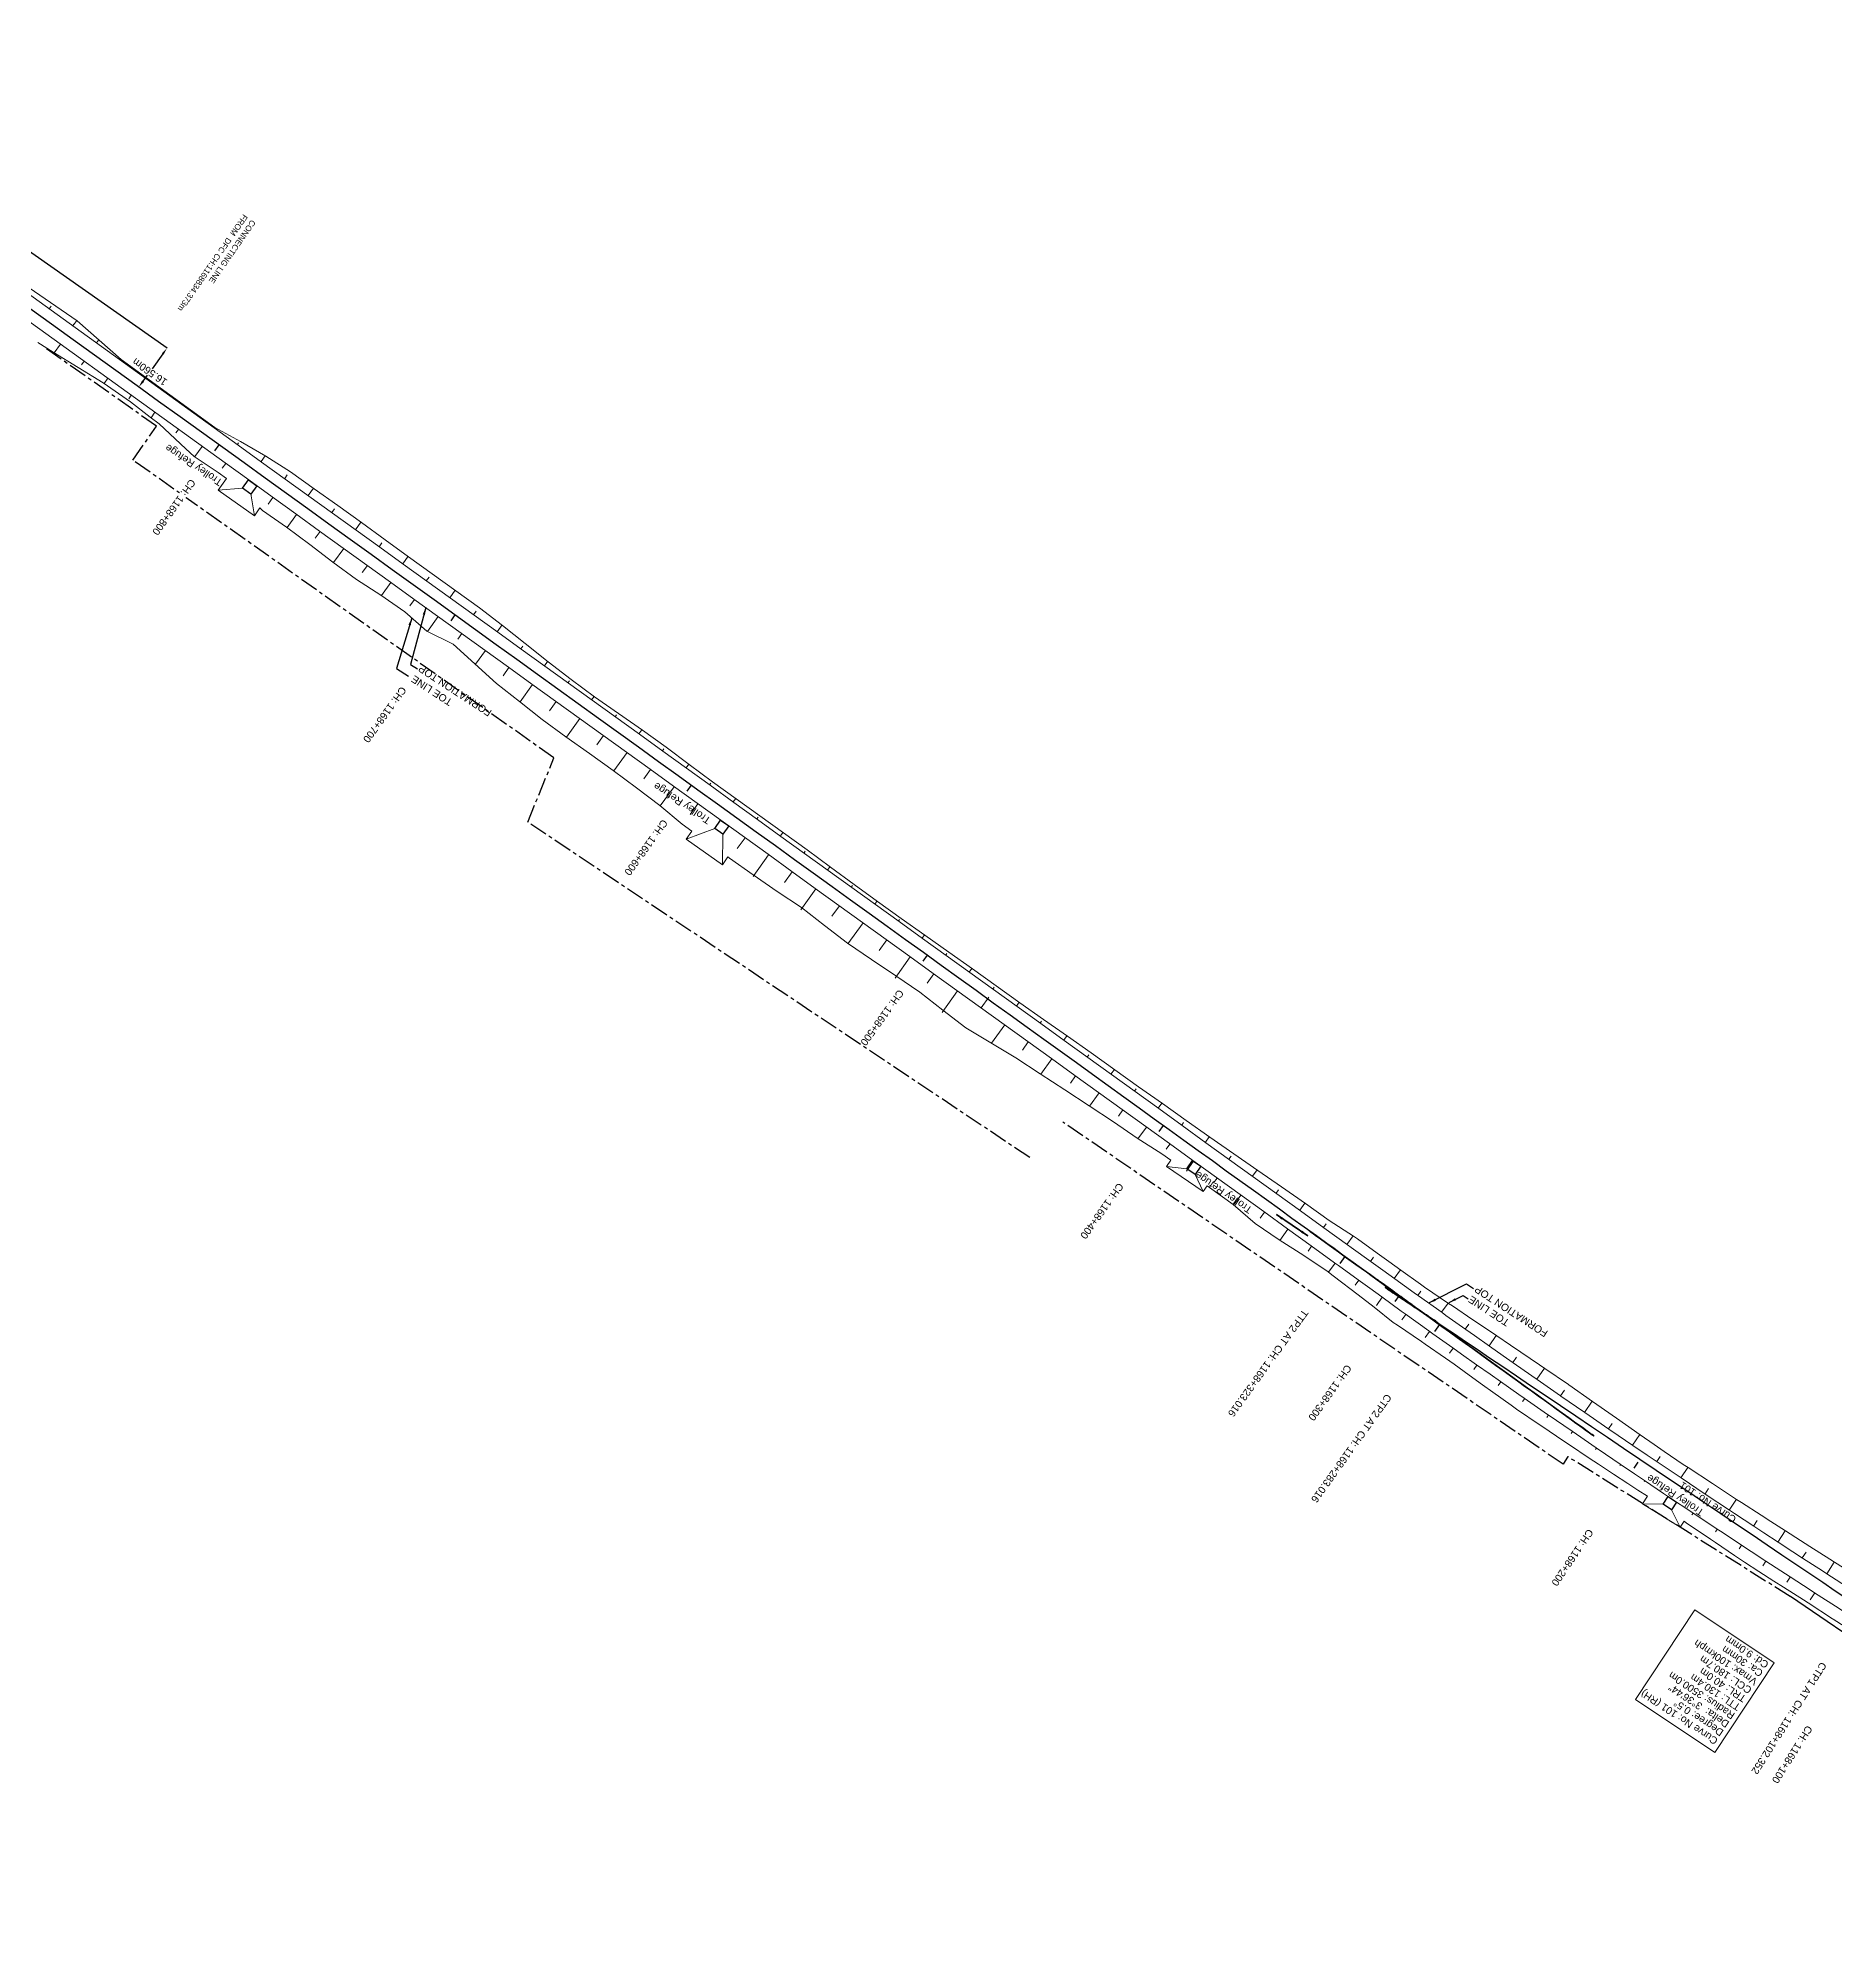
# Model space of a CAD drawing. Header units: metres. Extents: x 658374 to 662614, y 3366768 to 3369818.
# Drawn here: x 661391 to 662008, y 3367127 to 3367779 of the extents above; entities that cross this region are included whole.
import ezdxf
from ezdxf.enums import TextEntityAlignment as Align

# ---------------------------------------------------------------- set-up
doc = ezdxf.new("R2010")
doc.units = ezdxf.units.M
doc.header["$MEASUREMENT"] = 0
doc.linetypes.add('CENTER', pattern=[2, 1.25, -0.25, 0.25, -0.25])
doc.layers.get('Defpoints').update_dxf_attribs({"lineweight": 0})
for name, color, linetype, lineweight in [('C-ALIG-LABL-DG', 1, 'Continuous', 25), ('C-ALIG-LABL-DG-MARK', 1, 'Continuous', 25), ('Proposed Curve_Details', 10, 'Continuous', 0), ('PROPOSED DFC TRACK', 1, 'Continuous', 0), ('PROPOSED DFCC TOE LINE', 239, 'Continuous', 0), ('PROPOSED DFCC TOE SLOPES', 239, 'Continuous', 0), ('PROPOSED DFCC TRACK', 1, 'Continuous', 0)]:
    doc.layers.add(name, color=color, linetype=linetype, lineweight=lineweight)
for name, color, linetype in [('IR- Connecting Line', 190, 'Continuous'), ('PROPOSED FORMATION LINE - PLAN', 187, 'Continuous'), ('Trolley Refuse', 10, 'Continuous')]:
    doc.layers.add(name, color=color, linetype=linetype)
doc.styles.add('ARIAL', font='arial.ttf')
doc.styles.add('Connectivity IR to DFCC$0$Style-Arial', font='arial.ttf')
doc.styles.get("Standard").update_dxf_attribs({"font": 'arial.ttf'})
doc.styles.add('Style-Arial', font='arial.ttf')
doc.dimstyles.new('ISO-25', dxfattribs={"dimtxt": 2.5, "dimasz": 2.5, "dimexe": 1.25, "dimexo": 0.625, "dimtad": 1, "dimtxsty": 'Standard', "dimcen": 2.5, "dimadec": 0, "dimazin": 0, "dimtfac": 1, "dimtmove": 0, "dimatfit": 3, "dimfxl": 1, "dimarcsym": 0})
doc.dimstyles.get("Standard").update_dxf_attribs({"dimtxt": 2.5, "dimasz": 2.5, "dimexe": 0.18, "dimexo": 0.0625, "dimgap": 0.09, "dimtad": 0, "dimtih": 1, "dimtoh": 1, "dimdec": 3, "dimzin": 0, "dimdsep": 46, "dimtxsty": 'Standard', "dimcen": 0.09, "dimclrd": 1, "dimclre": 1, "dimclrt": 1, "dimadec": 0, "dimazin": 0, "dimtfac": 1, "dimtdec": 3, "dimtofl": 0, "dimtmove": 0, "dimatfit": 3, "dimfxl": 1, "dimtolj": 1, "dimtzin": 0, "dimarcsym": 0})

# ---------------------------------------------------------------- blocks, each defined once
blk = doc.blocks.new('*D35')
at = {"layer": 'Defpoints', "color": 0, "transparency": 16777216}
for p in [(661434.92, 3367672.02), (661425.23, 3367658.58), (661425.23, 3367658.58)]:
    blk.add_point(p, dxfattribs=at)
at = {"layer": 'Proposed Curve_Details', "color": 1, "lineweight": -2, "transparency": 16777216}
for p, q in [((661433.45, 3367669.99), (661429.79, 3367664.91)), ((661434.86, 3367672.05), (661434.77, 3367672.12)), ((661426.7, 3367660.61), (661428.19, 3367662.69)), ((661425.18, 3367658.62), (661425.09, 3367658.69))]:
    blk.add_line(p, q, dxfattribs=at)
at = {"layer": 'Proposed Curve_Details', "color": 1, "transparency": 16777216}
for points in [[(661433.12, 3367670.23), (661433.79, 3367669.75), (661434.92, 3367672.02)], [(661426.36, 3367660.85), (661427.03, 3367660.37), (661425.23, 3367658.58)]]:
    blk.add_solid(points, dxfattribs=at)
at = {"layer": 'Proposed Curve_Details', "color": 1, "transparency": 16777216, "insert": (661428.99, 3367663.8), "char_height": 2.5, "attachment_point": 5, "rotation": 145}
blk.add_mtext('\\A1;16.560m', dxfattribs=at)

msp = doc.modelspace()

# ---------------------------------------------------------------- linework, layer by layer
at = {"linetype": 'CENTER', "ltscale": 5}
for points in [[(661731.409, 3367393.91), (661558.8763, 3367509.1512), (661567.8952, 3367531.1743), (661423.2029, 3367633.5062), (661431.3001, 3367645.1669), (661392.8969, 3367672.2031)], [(661916.3299, 3367291.1471), (661914.733, 3367288.5149), (661742.7939, 3367406.0502)]]:
    msp.add_lwpolyline(points, dxfattribs=at)
at = {"linetype": 'CENTER', "ltscale": 5, "elevation": 267.7867}
msp.add_lwpolyline([(661992.7971, 3367243.0676), (661916.3299, 3367291.1471)], dxfattribs=at)
msp.add_lwpolyline([(662023.4701, 3367222.2834), (661992.8327, 3367243.0475)])
at = {"layer": 'C-ALIG-LABL-DG', "color": 1, "linetype": 'Continuous', "lineweight": 25}
for p, q in [((661452.7377, 3367638.7638), (661451.2761, 3367636.7355)), ((661533.8684, 3367580.3017), (661532.4068, 3367578.2734)), ((661614.999, 3367521.8397), (661613.5375, 3367519.8114)), ((661696.1297, 3367463.3776), (661694.6682, 3367461.3494)), ((661777.2604, 3367404.9156), (661775.7989, 3367402.8873)), ((661858.3996, 3367346.4653), (661856.9419, 3367344.4343)), ((661940.4071, 3367289.2456), (661939.0059, 3367287.1752))]:
    msp.add_line(p, q, dxfattribs=at)
at = {"layer": 'C-ALIG-LABL-DG-MARK', "color": 1, "linetype": 'Continuous', "lineweight": 25}
for p, q in [((661839.7178, 3367359.9094), (661837.9639, 3367357.4755)), ((661872.2145, 3367336.5865), (661870.4746, 3367334.1426))]:
    msp.add_line(p, q, dxfattribs=at)
at = {"layer": 'IR- Connecting Line', "lineweight": 30}
msp.add_lwpolyline([(661434.9151, 3367672.0176), (661354.839, 3367728.0756)], dxfattribs=at)
at = {"layer": 'Proposed Curve_Details', "elevation": 268.0191}
msp.add_lwpolyline([(661987.2719, 3367220.2587), (661966.8241, 3367189.5057), (661939.5751, 3367207.7421), (661960.0229, 3367238.4951)], close=True, dxfattribs=at)
at = {"layer": 'PROPOSED DFCC TOE LINE', "lineweight": 0, "flags": 128}
for points, elevation in [([(661291.966, 3367759.2982), (661304.3726, 3367755.1053), (661307.5947, 3367752.8393), (661311.4498, 3367750.0126), (661321.8462, 3367742.7863), (661324.0778, 3367741.4321), (661332.5823, 3367734.8413), (661340.736, 3367730.2771), (661343.8549, 3367727.6409), (661354.0626, 3367719.0089), (661355.1132, 3367716.0592), (661371.8402, 3367705.0444), (661387.5493, 3367692.6486), (661404.0614, 3367681.3422), (661419.1643, 3367668.1239), (661451.36, 3367644.7329)], 269.2562), ([(661466.8539, 3367617.0661), (661464.9508, 3367614.3662), (661452.5213, 3367623.1277), (661455.3941, 3367627.2033)], 266.6065), ([(661460.8584, 3367623.8768), (661452.5213, 3367623.1277)], -0.0409), ([(661463.698, 3367621.8751), (661464.9508, 3367614.3662)], -0.0409), ([(661956.3235, 3367268.9428), (661954.9177, 3367266.8846), (661942.0496, 3367274.9755), (661943.7264, 3367277.5163)], 267.4891)]:
    msp.add_lwpolyline(points, dxfattribs=dict(at, elevation=elevation))
for points in [[(661444.2986, 3367634.7817), (661441.4214, 3367637.3858), (661432.2193, 3367645.9315), (661429.1339, 3367648.3081), (661422.3161, 3367653.5634), (661412.9594, 3367660.0914), (661395.7602, 3367670.5565), (661390.5432, 3367673.8668)], [(661623.1533, 3367506.9441), (661613.3678, 3367503.2218)], [(661627.7004, 3367497.1602), (661625.7973, 3367494.4603), (661613.3678, 3367503.2218), (661615.3397, 3367506.0192)], [(661625.993, 3367504.9424), (661625.7973, 3367494.4603)], [(661792.3992, 3367384.2176), (661790.9617, 3367382.2645), (661778.396, 3367390.8188), (661779.957, 3367392.9611)], [(661785.3846, 3367390.0414), (661778.43, 3367390.7948)], [(661788.2453, 3367388.0249), (661790.9617, 3367382.2645)], [(661949.1005, 3367274.8034), (661942.0496, 3367274.9755)], [(661952.0069, 3367272.8534), (661954.9177, 3367266.8846)]]:
    msp.add_lwpolyline(points, dxfattribs=at)
at = {"layer": 'PROPOSED DFCC TOE LINE', "lineweight": 0}
for points in [[(661451.3469, 3367644.7402, 269.258), (661460.1532, 3367639.8483, 268.6704), (661468.8746, 3367634.8463, 268.1522), (661477.3624, 3367629.5201, 267.8339), (661485.4871, 3367623.6901, 267.826), (661493.6195, 3367617.8706, 267.8116), (661501.732, 3367612.0236, 267.8142), (661509.8402, 3367606.1707, 267.8205), (661517.9581, 3367600.3313, 267.8184), (661526.071, 3367594.4848, 267.8207), (661534.182, 3367588.6356, 267.8247), (661542.31, 3367582.8103, 267.8139), (661550.2505, 3367576.7246, 267.9636), (661558.0544, 3367570.4493, 268.2302), (661565.8842, 3367564.2099, 268.4746), (661573.8637, 3367558.1784, 268.5909), (661581.8761, 3367552.1925, 268.6792), (661590.0638, 3367546.4498, 268.6175), (661598.2828, 3367540.7507, 268.529), (661606.4133, 3367534.9286, 268.5162), (661614.4089, 3367528.9194, 268.6188), (661622.4317, 3367522.9479, 268.6981), (661630.5649, 3367517.1297, 268.683), (661638.6981, 3367511.3114, 268.6679), (661646.8313, 3367505.4932, 268.6528), (661654.8949, 3367499.5783, 268.6972), (661662.9296, 3367493.6234, 268.7664), (661671.022, 3367487.7485, 268.7862), (661679.1412, 3367481.9108, 268.783), (661687.2605, 3367476.0732, 268.7799), (661695.4094, 3367470.2767, 268.7513), (661703.5571, 3367464.4786, 268.7238), (661711.7052, 3367458.6809, 268.696), (661719.8538, 3367452.8841, 268.6677), (661728.014, 3367447.1032, 268.6296), (661736.179, 3367441.3291, 268.5872), (661744.3624, 3367435.5806, 268.5292), (661752.5333, 3367429.8146, 268.4819), (661760.6873, 3367424.0252, 268.449), (661768.8402, 3367418.2342, 268.4171), (661777.0075, 3367412.4633, 268.3728), (661785.1369, 3367406.6398, 268.3609), (661793.3237, 3367400.8958, 268.3), (661801.5527, 3367395.2106, 268.2029), (661809.7582, 3367389.4926, 268.126), (661817.995, 3367383.8181, 268.0224), (661826.1726, 3367378.0614, 267.9693), (661834.3447, 3367372.2972, 267.9209), (661842.7415, 3367366.8448, 267.6803), (661844.0426, 3367365.9112, 267.6791), (661850.8649, 3367361.0161, 267.6726), (661854.8729, 3367358.1422, 267.669), (661858.987, 3367355.1946, 267.6655), (661865.7034, 3367350.3897, 267.6606), (661867.1086, 3367349.3815, 267.6616), (661875.3758, 3367343.782, 267.5386), (661876.7086, 3367342.8989, 267.512), (661883.6465, 3367338.1957, 267.4226), (661886.6576, 3367336.1539, 267.3871), (661891.9101, 3367332.6016, 267.326), (661896.6179, 3367329.4278, 267.272), (661900.1867, 3367327.028, 267.2316), (661906.597, 3367322.7313, 267.16), (661908.4764, 3367321.4749, 267.1393), (661916.5202, 3367315.9564, 267.1169), (661916.7007, 3367315.8291, 267.118), (661924.858, 3367310.086, 267.1699), (661926.3458, 3367309.0403, 267.1802), (661933.0259, 3367304.3574, 267.2271), (661936.1885, 3367302.1473, 267.2498), (661941.2081, 3367298.6485, 267.2865), (661946.0517, 3367295.2829, 267.3226), (661949.4027, 3367292.9566, 267.3496), (661955.961, 3367288.4852, 267.3755), (661957.6655, 3367287.3652, 267.3661), (661966.0121, 3367281.899, 267.3216), (661966.0122, 3367281.899, 267.3216), (661974.372, 3367276.4538, 267.279), (661976.0828, 3367275.3431, 267.2705), (661982.744, 3367271.0276, 267.2393), (661986.168, 3367268.8108, 267.2262), (661991.1226, 3367265.6123, 267.2076), (661996.2768, 3367262.3155, 267.1806), (661999.5327, 3367260.2461, 267.1609), (662006.4225, 3367255.8782, 267.1213), (662007.9592, 3367254.9061, 267.113), (662016.3956, 3367249.5825, 267.0697)], [(661455.3941, 3367627.2033, 267.823), (661452.5376, 3367629.2797, 268.0792), (661444.2736, 3367634.7984, 268.7199)], [(661615.3397, 3367506.0192, 265.0032), (661612.0111, 3367508.4867, 265.0302), (661604.2575, 3367514.8318, 265.3356), (661596.3101, 3367520.908, 265.4752), (661588.303, 3367526.9012, 265.5637), (661580.1394, 3367532.6773, 265.5184), (661571.9914, 3367538.475, 265.4863), (661563.8894, 3367544.3365, 265.4937), (661556.0829, 3367550.6083, 265.7538), (661548.1912, 3367556.7617, 265.941), (661540.7594, 3367563.5533, 266.5215), (661533.2832, 3367570.2834, 267.0641), (661524.1587, 3367574.7259, 266.1969), (661516.5965, 3367581.3366, 266.666), (661508.4126, 3367587.0845, 266.6033), (661500.0126, 3367592.5325, 266.3557), (661491.9498, 3367598.4484, 266.3966), (661483.9806, 3367604.4942, 266.5175), (661475.9578, 3367610.4658, 266.5926), (661467.7393, 3367616.1656, 266.5003), (661466.8539, 3367617.0661, 266.6065)], [(661779.957, 3367392.9611, 267.3024), (661776.8522, 3367395.1427, 267.279), (661768.3839, 3367400.496, 266.9731), (661760.1711, 3367406.2037, 266.8856), (661751.7931, 3367411.6822, 266.6569), (661743.4303, 3367417.1819, 266.4412), (661735.0535, 3367422.6621, 266.2135), (661726.6531, 3367428.1096, 265.9657), (661718.0661, 3367433.298, 265.5582), (661709.4854, 3367438.4954, 265.1562), (661701.5257, 3367444.5543, 265.2852), (661693.6396, 3367450.7156, 265.4772), (661685.3614, 3367456.3325, 265.3338), (661677.0774, 3367461.9416, 265.1856), (661668.8081, 3367467.5711, 265.0499), (661660.8729, 3367473.6641, 265.1999), (661652.9591, 3367479.7868, 265.3682), (661644.6127, 3367485.3091, 265.1664), (661636.3836, 3367490.9944, 265.0651), (661628.2321, 3367496.7872, 265.0301), (661627.7004, 3367497.1602, 265.0258)], [(661839.4652, 3367350.3902, 267.4529), (661835.2111, 3367353.6553, 267.5236), (661833.9373, 3367354.6268, 267.545), (661825.6575, 3367360.2415, 267.4002), (661817.1762, 3367365.5767, 267.0831), (661808.898, 3367371.1938, 266.9398), (661801.2946, 3367377.7473, 267.3736), (661793.2171, 3367383.6428, 267.4019), (661792.3992, 3367384.2176, 267.3957)], [(661943.7519, 3367277.4997, 267.5422), (661940.4382, 3367279.667, 267.5154), (661937.0005, 3367281.8986, 267.4772), (661932.0343, 3367285.1321, 267.4217), (661926.8875, 3367288.4951, 267.3638), (661923.6711, 3367290.6587, 267.3505), (661916.8708, 3367295.2349, 267.3161), (661915.3559, 3367296.2567, 267.308), (661907.0452, 3367301.8622, 267.2556), (661906.8612, 3367301.9863, 267.2542), (661898.7566, 3367307.5004, 267.2086), (661896.8822, 3367308.7832, 267.1991), (661890.5728, 3367313.2897, 267.2392), (661887.0632, 3367315.8098, 267.2632), (661882.4339, 3367319.1422, 267.2942), (661877.2696, 3367322.871, 267.3279), (661874.3093, 3367325.0138, 267.3468), (661867.3612, 3367329.7695, 267.2723), (661866.0368, 3367330.6769, 267.2545), (661857.7769, 3367336.3525, 267.1429), (661856.2747, 3367337.2347, 267.0606), (661849.8241, 3367342.4462, 267.2805), (661845.798, 3367345.5316, 267.3475), (661841.8782, 3367348.5382, 267.4128), (661835.2111, 3367353.6553, 267.5236), (661833.9373, 3367354.6268, 267.545), (661825.6575, 3367360.2415, 267.4002), (661817.1762, 3367365.5767, 267.0831), (661808.898, 3367371.1938, 266.9398), (661801.2946, 3367377.7473, 267.3736), (661793.2171, 3367383.6428, 267.4019), (661792.3992, 3367384.2176, 267.3957)], [(662015.7479, 3367230.016, 267.431), (662007.5162, 3367235.336, 267.4516), (662007.3298, 3367235.4568, 267.4521), (661998.9264, 3367240.9199, 267.4722), (661997.3946, 3367241.9154, 267.4742), (661990.4283, 3367246.237, 267.391), (661987.1523, 3367248.3092, 267.3653), (661982.0101, 3367251.6781, 267.3692), (661977.0356, 3367254.8974, 267.3513), (661973.5944, 3367257.1235, 267.3356), (661967.0525, 3367261.688, 267.4378), (661965.3528, 3367262.8327, 267.4457), (661957.048, 3367268.4447, 267.4835), (661957.048, 3367268.4447, 267.4835), (661956.3235, 3367268.9428, 267.4891)]]:
    msp.add_polyline3d(points, dxfattribs=at)
at = {"layer": 'PROPOSED DFCC TOE SLOPES', "linetype": 'Continuous', "lineweight": 0}
for p, q in [((661394.4169, 3367685.4636, 269.3648), (661395.1274, 3367686.4497, 268.7571)), ((661403.8681, 3367681.4745, 268.2224), (661402.5299, 3367679.6174, 269.3669)), ((661402.9363, 3367680.1814, 269.0193), (661402.5309, 3367679.6188, 269.3661)), ((661398.2992, 3367673.3203, 269.3682), (661396.1408, 3367670.325, 267.5222)), ((661410.644, 3367673.7726, 269.3682), (661411.3545, 3367674.7586, 268.7605)), ((661405.5269, 3367666.2455, 268.6131), (661406.4123, 3367667.4741, 269.3704)), ((661419.0018, 3367668.2661, 269.161), (661418.7571, 3367667.9264, 269.3703)), ((661414.5194, 3367661.6197, 269.3674), (661413.2647, 3367659.8785, 268.2943)), ((661427.0807, 3367662.3724, 269.1923), (661426.8716, 3367662.0822, 269.3711)), ((661434.9847, 3367656.236, 269.3733), (661435.171, 3367656.4946, 269.2139)), ((661421.793, 3367654.6084, 268.6515), (661422.6325, 3367655.7735, 269.3695)), ((661430.7455, 3367649.9273, 269.3716), (661429.42, 3367648.0877, 268.2379)), ((661443.2613, 3367650.6168, 269.2355), (661443.0978, 3367650.3898, 269.3754)), ((661437.9732, 3367642.8524, 268.6165), (661438.8586, 3367644.0811, 269.3737)), ((661451.2128, 3367644.5464, 269.3758), (661451.3509, 3367644.738, 269.2577)), ((661446.9717, 3367638.2349, 269.3759), (661444.442, 3367634.7243, 268.7084)), ((661459.5369, 3367639.4028, 269.0312), (661459.1315, 3367638.8402, 269.3779)), ((661453.9119, 3367630.761, 268.7196), (661455.0847, 3367632.3887, 269.378)), ((661467.2445, 3367632.994, 269.38), (661468.6656, 3367634.9661, 268.1646)), ((661476.2583, 3367628.3978, 268.6118), (661475.3576, 3367627.1478, 269.3821)), ((661483.4707, 3367621.3016, 269.3842), (661485.2924, 3367623.8298, 267.8262)), ((661469.6274, 3367618.36, 267.9424), (661471.3109, 3367620.6963, 269.3822)), ((661479.424, 3367614.85, 269.3843), (661476.1576, 3367610.3171, 266.5908)), ((661492.5042, 3367616.7328, 268.5992), (661491.5837, 3367615.4554, 269.3864)), ((661499.6968, 3367609.6092, 269.3885), (661501.5376, 3367612.1637, 267.8142)), ((661485.858, 3367606.6738, 267.9505), (661487.537, 3367609.0038, 269.3865)), ((661508.7279, 3367605.037, 268.6055), (661507.8099, 3367603.763, 269.3906)), ((661495.6501, 3367603.1576, 269.3886), (661492.1505, 3367598.3011, 266.3956)), ((661515.9229, 3367597.9168, 269.3927), (661517.7636, 3367600.4712, 267.8185)), ((661501.9925, 3367594.8541, 267.8763), (661503.7632, 3367597.3114, 269.3907)), ((661511.8762, 3367591.4652, 269.3928), (661508.6164, 3367586.9414, 266.6048)), ((661524.9563, 3367593.3478, 268.6077), (661524.036, 3367592.0706, 269.3948)), ((661518.3871, 3367583.3955, 268.0246), (661519.9893, 3367585.619, 269.3949)), ((661532.1491, 3367586.2244, 269.397), (661533.9876, 3367588.7758, 267.8246)), ((661528.1024, 3367579.7728, 269.3971), (661524.3859, 3367574.6153, 266.2185)), ((661541.1887, 3367581.664, 268.6066), (661540.2621, 3367580.3782, 269.3991)), ((661534.8424, 3367572.0212, 268.2249), (661536.2154, 3367573.9266, 269.3992)), ((661548.3752, 3367574.532, 269.4012), (661550.0603, 3367576.8704, 267.96)), ((661544.3285, 3367568.0804, 269.4013), (661540.9444, 3367563.3841, 266.507)), ((661557.1778, 3367569.6427, 268.8136), (661556.4883, 3367568.6858, 269.4033)), ((661550.4146, 3367559.4213, 267.6699), (661552.4416, 3367562.2342, 269.4034)), ((661564.6014, 3367562.8396, 269.4054), (661565.6965, 3367564.3594, 268.4688)), ((661560.5547, 3367556.388, 269.4055), (661556.2773, 3367550.4521, 265.7473)), ((661573.1935, 3367557.6582, 268.9979), (661572.7144, 3367556.9934, 269.4076)), ((661580.8275, 3367551.1472, 269.4097), (661581.6841, 3367552.336, 268.677)), ((661566.3794, 3367547.3662, 267.4506), (661568.6677, 3367550.5418, 269.4077)), ((661589.4041, 3367545.9442, 269.0154), (661588.9406, 3367545.301, 269.4118)), ((661576.7808, 3367544.6956, 269.4098), (661572.1943, 3367538.3307, 265.4871)), ((661597.0536, 3367539.4548, 269.4139), (661598.0859, 3367540.8872, 268.5311)), ((661582.6183, 3367535.6915, 267.4657), (661584.8939, 3367538.8494, 269.4119)), ((661593.0069, 3367533.0032, 269.414), (661588.5024, 3367526.752, 265.5614)), ((661605.6926, 3367534.3383, 268.9663), (661605.1667, 3367533.6086, 269.416)), ((661598.814, 3367523.9568, 267.4439), (661601.12, 3367527.157, 269.4161)), ((661613.2798, 3367527.7624, 269.4182), (661614.2173, 3367529.0634, 268.6164)), ((661609.2331, 3367521.3108, 269.4183), (661604.4505, 3367514.6738, 265.328)), ((661621.8161, 3367522.5036, 269.0582), (661621.3928, 3367521.9162, 269.4203)), ((661614.7021, 3367511.7953, 269.0591), (661617.3461, 3367515.4646, 269.4204)), ((661629.5059, 3367516.07, 269.4224), (661630.37, 3367517.2691, 268.6834)), ((661638.0611, 3367510.8373, 269.0464), (661637.619, 3367510.2238, 269.4245)), ((661630.9081, 3367500.075, 269.0461), (661633.5723, 3367503.7722, 269.4246)), ((661645.7321, 3367504.3775, 269.4266), (661646.6364, 3367505.6326, 268.6532)), ((661641.6853, 3367497.926, 269.4267), (661636.3386, 3367490.506, 268.6539)), ((661654.2734, 3367499.1257, 269.0625), (661653.8451, 3367498.5313, 269.4288)), ((661661.9582, 3367492.6851, 269.4309), (661662.7371, 3367493.7661, 268.7647)), ((661647.1501, 3367488.4046, 269.0639), (661649.7984, 3367492.0798, 269.4289)), ((661670.4497, 3367487.3641, 269.1093), (661670.0713, 3367486.8389, 269.433)), ((661657.9115, 3367486.2336, 269.431), (661652.6919, 3367478.99, 268.7669)), ((661663.4248, 3367476.7795, 269.1096), (661666.0246, 3367480.3874, 269.4331)), ((661678.1843, 3367480.9927, 269.4351), (661678.9467, 3367482.0507, 268.7831)), ((661674.1376, 3367474.5411, 269.4352), (661668.9318, 3367467.3168, 268.7829)), ((661686.6817, 3367475.6798, 269.1086), (661686.2974, 3367475.1465, 269.4372)), ((661679.6444, 3367465.078, 269.1082), (661682.2507, 3367468.6949, 269.4373)), ((661694.4105, 3367469.3003, 269.4394), (661695.2141, 3367470.4156, 268.752)), ((661690.3638, 3367462.8487, 269.4395), (661685.1153, 3367455.5651, 268.7506)), ((661702.9427, 3367464.0358, 269.083), (661702.5235, 3367463.4541, 269.4415)), ((661696.1564, 3367453.7823, 267.457), (661698.4768, 3367457.0025, 269.4416)), ((661710.6366, 3367457.6079, 269.4436), (661711.5099, 3367458.8198, 268.6967)), ((661706.5899, 3367451.1563, 269.4437), (661701.2718, 3367443.7761, 268.6953)), ((661717.38, 3367449.0251, 269.0563), (661714.703, 3367445.3101, 269.4458)), ((661719.2041, 3367452.3924, 269.057), (661718.7497, 3367451.7617, 269.4457)), ((661726.8627, 3367445.9155, 269.4478), (661727.8184, 3367447.2418, 268.6305)), ((661722.816, 3367439.4639, 269.4479), (661718.2799, 3367433.1688, 265.5683)), ((661735.4796, 3367440.7684, 269.0191), (661734.9758, 3367440.0693, 269.4499)), ((661743.0889, 3367434.2231, 269.4521), (661744.1664, 3367435.7184, 268.5306)), ((661728.8957, 3367430.7958, 267.711), (661730.9291, 3367433.6177, 269.4501)), ((661751.7697, 3367429.1648, 268.9686), (661751.202, 3367428.3769, 269.4542)), ((661739.0422, 3367427.7715, 269.4522), (661735.262, 3367422.5256, 266.2192)), ((661745.3969, 3367419.4852, 267.9505), (661747.1553, 3367421.9253, 269.4543)), ((661759.315, 3367422.5307, 269.4563), (661760.4919, 3367424.1639, 268.4498)), ((661755.2683, 3367416.0791, 269.4564), (661752.0017, 3367411.5458, 266.6626)), ((661768.0365, 3367417.5287, 268.9381), (661767.4281, 3367416.6845, 269.4584)), ((661761.8785, 3367408.1472, 268.1732), (661763.3814, 3367410.2329, 269.4585)), ((661775.5412, 3367410.8383, 269.4605), (661776.8118, 3367412.6016, 268.3738)), ((661771.4945, 3367404.3867, 269.4606), (661768.5948, 3367400.3627, 266.9807)), ((661784.2982, 3367405.8857, 268.9119), (661783.6542, 3367404.9921, 269.4627)), ((661778.3318, 3367396.77, 268.3717), (661779.6075, 3367398.5405, 269.4628)), ((661791.7673, 3367399.1459, 269.4648), (661793.1275, 3367401.0335, 268.3015)), ((661787.7206, 3367392.6943, 269.4649), (661785.2386, 3367389.2499, 267.3421)), ((661800.618, 3367394.3232, 268.8361), (661799.8804, 3367393.2997, 269.4669)), ((661807.9934, 3367387.4535, 269.469), (661809.5616, 3367389.6296, 268.1279)), ((661794.6259, 3367385.172, 268.4341), (661795.8337, 3367386.8481, 269.467)), ((661816.952, 3367382.7807, 268.748), (661816.1065, 3367381.6073, 269.4711)), ((661803.9467, 3367381.0019, 269.4691), (661801.484, 3367377.5842, 267.3628)), ((661824.2196, 3367375.7611, 269.4733), (661825.9766, 3367378.1994, 267.9705)), ((661810.582, 3367373.1048, 268.2073), (661812.0598, 3367375.1557, 269.4712)), ((661833.2408, 3367371.1751, 268.6987), (661832.3327, 3367369.9149, 269.4754)), ((661820.1729, 3367369.3095, 269.4734), (661817.3874, 3367365.4439, 267.091)), ((661827.0748, 3367361.7825, 268.4396), (661828.2859, 3367363.4633, 269.4755)), ((661840.4457, 3367364.0686, 269.4775), (661842.5402, 3367366.9755, 267.6861)), ((661836.399, 3367357.6171, 269.4776), (661834.1305, 3367354.4794, 267.5417)), ((661849.615, 3367359.6892, 268.5762), (661848.5592, 3367358.223, 269.4796)), ((661843.2788, 3367350.0704, 268.4442), (661844.4936, 3367351.7452, 269.4786)), ((661856.6761, 3367352.3821, 269.4817), (661858.7957, 3367355.3317, 267.6656)), ((661852.5888, 3367345.8744, 269.4795), (661850.5729, 3367343.0908, 267.761)), ((661865.8615, 3367348.0333, 268.5727), (661864.8005, 3367346.5517, 269.4839)), ((661872.9368, 3367340.7378, 269.486), (661875.1938, 3367343.9053, 267.5413)), ((661859.3254, 3367338.1209, 268.3129), (661860.6919, 3367340.0143, 269.4804)), ((661868.8067, 3367334.1705, 269.4813), (661867.3162, 3367332.0878, 268.2007)), ((661882.2811, 3367336.6291, 268.4565), (661881.0884, 3367334.9455, 269.4881)), ((661889.2565, 3367329.1764, 269.4902), (661891.7463, 3367332.7124, 267.3279)), ((661875.7202, 3367326.6311, 268.4144), (661876.9561, 3367328.3751, 269.4832)), ((661898.7364, 3367325.2815, 268.3629), (661897.4411, 3367323.4308, 269.4924)), ((661885.1249, 3367322.6071, 269.4853), (661884.0553, 3367321.0877, 268.5562)), ((661905.6421, 3367317.7085, 269.4945), (661908.3301, 3367321.5727, 267.1409)), ((661892.4203, 3367315.5906, 268.7113), (661893.3102, 3367316.8625, 269.4874)), ((661901.5119, 3367311.1412, 269.4895), (661900.7839, 3367310.0944, 268.852)), ((661915.2126, 3367313.9671, 268.3069), (661913.8594, 3367312.0098, 269.4966)), ((661909.1462, 3367304.5991, 268.9785), (661909.7298, 3367305.4433, 269.4917)), ((661922.0931, 3367306.3348, 269.4987), (661924.7318, 3367310.1748, 267.1691)), ((661917.9638, 3367299.7687, 269.4938), (661917.5074, 3367299.1045, 269.0908)), ((661931.6257, 3367302.5615, 268.3636), (661930.3429, 3367300.6832, 269.5008)), ((661938.6088, 3367295.0552, 269.503), (661941.0993, 3367298.7243, 267.2857)), ((661925.8677, 3367293.6105, 269.1887), (661926.2141, 3367294.1179, 269.4959)), ((661934.4806, 3367288.4906, 269.498), (661934.2271, 3367288.1171, 269.2723)), ((661948.0967, 3367291.2384, 268.4269), (661946.8908, 3367289.4508, 269.5051)), ((661955.1888, 3367283.8702, 269.5072), (661957.5728, 3367287.4261, 267.3666)), ((661942.5858, 3367282.6242, 269.3417), (661942.763, 3367282.887, 269.5001)), ((661964.7156, 3367280.1337, 268.4157), (661963.5028, 3367278.3135, 269.5093)), ((661971.8326, 3367272.7804, 269.5114), (661974.2973, 3367276.5025, 267.2794)), ((661958.9371, 3367271.0923, 269.1089), (661959.3757, 3367271.7506, 269.5044)), ((661967.7057, 3367266.2179, 269.5065), (661967.0734, 3367265.2629, 268.9338)), ((661981.4282, 3367269.1707, 268.3766), (661980.1782, 3367267.2712, 269.5136)), ((661988.5394, 3367261.7859, 269.5157), (661991.0659, 3367265.6489, 267.2078)), ((661975.2114, 3367259.4323, 268.7443), (661976.0516, 3367260.7092, 269.5086)), ((661984.4131, 3367255.2242, 269.5107), (661983.3512, 3367253.6003, 268.5406)), ((661998.2006, 3367258.3005, 268.3395), (661996.9164, 3367256.3245, 269.5178)), ((662005.3089, 3367250.8871, 269.5199), (662007.9204, 3367254.9306, 267.1132)), ((661991.6344, 3367247.9845, 268.4522), (661992.7903, 3367249.7632, 269.5128)), ((662001.183, 3367244.3261, 269.515), (661999.6369, 3367241.9321, 268.09))]:
    msp.add_line(p, q, dxfattribs=at)
at = {"layer": 'PROPOSED DFCC TRACK', "lineweight": 30}
msp.add_rational_spline([(662189.3755, 3367130.3232), (662122.6122, 3367172.3074), (662055.8489, 3367214.2917), (662053.7326, 3367215.6226), (662051.6163, 3367216.9535), (662049.5003, 3367218.2848), (662047.3842, 3367219.6161), (662045.2687, 3367220.9482), (662043.1531, 3367222.2802), (662041.0383, 3367223.6134), (662038.9234, 3367224.9466), (662036.8095, 3367226.2813), (662034.6956, 3367227.616), (662032.5829, 3367228.9525), (662030.4702, 3367230.2891), (662028.3589, 3367231.628), (662026.2476, 3367232.9668), (662024.138, 3367234.3083), (662022.0284, 3367235.6498), (661945.8186, 3367284.1844), (661872.2145, 3367336.5865), (661870.1789, 3367338.0378), (661868.1433, 3367339.4892), (661866.1095, 3367340.943), (661864.0757, 3367342.3969), (661862.0435, 3367343.853), (661860.0113, 3367345.309), (661857.9804, 3367346.7669), (661855.9495, 3367348.2247), (661853.9196, 3367349.684), (661851.8897, 3367351.1434), (661849.8606, 3367352.6038), (661847.8316, 3367354.0642), (661845.803, 3367355.5253), (661843.7744, 3367356.9864), (661841.7461, 3367358.4479), (661839.7178, 3367359.9094), (661344.8608, 3367716.4989), (660850.0038, 3368073.0883), (660847.9755, 3368074.5498), (660845.9472, 3368076.0114), (660843.9187, 3368077.4727), (660841.8903, 3368078.934), (660839.8615, 3368080.3948), (660837.8328, 3368081.8557), (660835.8036, 3368083.316), (660833.7744, 3368084.7762), (660831.7446, 3368086.2356), (660829.7148, 3368087.695), (660827.6842, 3368089.1533), (660825.6536, 3368090.6117), (660823.6222, 3368092.0687), (660821.5907, 3368093.5258), (660819.5581, 3368094.9814), (660817.5256, 3368096.437), (660808.4584, 3368102.9249), (660799.3672, 3368109.3791), (660797.3281, 3368110.8255), (660795.289, 3368112.2719), (660793.2488, 3368113.7168), (660791.2087, 3368115.1617), (660789.1676, 3368116.6054), (660787.1266, 3368118.049), (660785.0848, 3368119.4916), (660783.043, 3368120.9341), (660781.0006, 3368122.3759), (660778.9582, 3368123.8176), (660776.9153, 3368125.2587), (660774.8725, 3368126.6997), (660772.8293, 3368128.1404), (660770.7862, 3368129.5811), (660768.7429, 3368131.0215), (660766.6995, 3368132.462), (659684.5244, 3368895.3228), (658602.3493, 3369658.1836)], [1, 1, 1, 1, 1, 1, 1, 1, 1, 1, 1, 1, 1, 1, 1, 1, 1, 1, 1, 0.99966696057, 1, 1, 1, 1, 1, 1, 1, 1, 1, 1, 1, 1, 1, 1, 1, 1, 1, 1, 1, 1, 1, 1, 1, 1, 1, 1, 1, 1, 1, 1, 1, 1, 1, 1, 1, 0.999998273534, 1, 1, 1, 1, 1, 1, 1, 1, 1, 1, 1, 1, 1, 1, 1, 1, 1, 1, 1], degree=2, knots=[0, 0, 0, 1, 1, 2, 2, 3, 3, 4, 4, 5, 5, 6, 6, 7, 7, 8, 8, 9, 9, 9.05161844, 9.05161844, 10.05161844, 10.05161844, 11.05161844, 11.05161844, 12.05161844, 12.05161844, 13.05161844, 13.05161844, 14.05161844, 14.05161844, 15.05161844, 15.05161844, 16.05161844, 16.05161844, 17.05161844, 17.05161844, 18.05161844, 18.05161844, 19.05161844, 19.05161844, 20.05161844, 20.05161844, 21.05161844, 21.05161844, 22.05161844, 22.05161844, 23.05161844, 23.05161844, 24.05161844, 24.05161844, 25.05161844, 25.05161844, 26.05161844, 26.05161844, 26.05533485, 26.05533485, 27.05533485, 27.05533485, 28.05533485, 28.05533485, 29.05533485, 29.05533485, 30.05533485, 30.05533485, 31.05533485, 31.05533485, 32.05533485, 32.05533485, 33.05533485, 33.05533485, 34.05533485, 34.05533485, 35.05533485, 35.05533485, 35.05533485], dxfattribs=at)
at = {"layer": 'PROPOSED FORMATION LINE - PLAN', "lineweight": 0, "extrusion": (0.001049, 0.001822, 0.999998), "elevation": 7099.5995, "flags": 128}
msp.add_lwpolyline([(662190.7516, 3367126.1932), (662182.2863, 3367131.5167), (662173.821, 3367136.8401), (662165.3557, 3367142.1635), (662156.8904, 3367147.4869), (662148.4251, 3367152.8104), (662139.9599, 3367158.1338), (662134.6875, 3367161.4493), (662131.4946, 3367163.4572), (662123.0293, 3367168.7806), (662114.564, 3367174.1041), (662106.0987, 3367179.4275), (662097.6334, 3367184.7509), (662089.1681, 3367190.0744), (662080.7028, 3367195.3978), (662072.2376, 3367200.7212), (662063.7723, 3367206.0446), (662057.2251, 3367210.1618), (662055.307, 3367211.368), (662046.8446, 3367216.6923), (662045.9416, 3367217.2608), (662038.3891, 3367222.0225), (662034.6712, 3367224.3716), (662029.9444, 3367227.3647), (662023.423, 3367231.5084), (662021.5142, 3367232.7249), (662013.2861, 3367237.9887), (662013.0998, 3367238.1082), (662004.7008, 3367243.5156), (662003.1716, 3367244.5038), (661996.3173, 3367248.947), (661993.0796, 3367251.0537), (661987.9494, 3367254.4022), (661983.0101, 3367257.6383), (661979.597, 3367259.8814), (661972.9634, 3367264.2575), (661971.2604, 3367265.3844), (661962.9396, 3367270.9112), (661962.9395, 3367270.9112), (661954.6344, 3367276.4618), (661952.9386, 3367277.5994), (661946.3452, 3367282.0361), (661942.9608, 3367284.322), (661938.072, 3367287.634), (661933.0061, 3367291.0788), (661929.8148, 3367293.2556), (661923.0748, 3367297.8699), (661921.5737, 3367298.9007), (661913.3488, 3367304.5693), (661913.1669, 3367304.6951), (661905.1401, 3367310.2614), (661903.2825, 3367311.5544), (661896.9477, 3367315.977), (661893.4218, 3367318.4476), (661888.7717, 3367321.7159), (661883.5849, 3367325.3747), (661880.6121, 3367327.4782), (661873.7718, 3367332.3357), (661872.4689, 3367333.2637), (661864.3398, 3367339.0721), (661862.933, 3367340.08), (661856.2203, 3367344.8985), (661852.1099, 3367347.8547), (661848.1063, 3367350.7371), (661841.2928, 3367355.646), (661839.9936, 3367356.5822), (661831.8806, 3367362.4284), (661823.7675, 3367368.2746), (661815.6544, 3367374.1208), (661807.5414, 3367379.967), (661799.4283, 3367385.8132), (661791.3152, 3367391.6595), (661783.2022, 3367397.5057), (661775.0891, 3367403.3519), (661766.976, 3367409.1981), (661758.863, 3367415.0443), (661750.7499, 3367420.8905), (661742.6369, 3367426.7367), (661734.5238, 3367432.583), (661726.4107, 3367438.4292), (661718.2977, 3367444.2754), (661710.1846, 3367450.1216), (661702.0715, 3367455.9678), (661693.9585, 3367461.814), (661685.8454, 3367467.6602), (661677.7324, 3367473.5065), (661669.6193, 3367479.3527), (661661.5062, 3367485.1989), (661653.3932, 3367491.0451), (661645.2801, 3367496.8913), (661637.167, 3367502.7375), (661629.054, 3367508.5837), (661620.9409, 3367514.4299), (661612.8279, 3367520.2762), (661604.7148, 3367526.1224), (661596.6017, 3367531.9686), (661588.4887, 3367537.8148), (661580.3756, 3367543.661), (661572.2625, 3367549.5072), (661564.1495, 3367555.3534), (661556.0364, 3367561.1997), (661547.9234, 3367567.0459), (661539.8103, 3367572.8921), (661531.6972, 3367578.7383), (661523.5842, 3367584.5845), (661515.4711, 3367590.4307), (661507.358, 3367596.2769), (661499.245, 3367602.1232), (661491.1319, 3367607.9694), (661483.0188, 3367613.8156), (661474.9058, 3367619.6618), (661466.7927, 3367625.508), (661458.6797, 3367631.3542), (661291.3199, 3367751.9524)], dxfattribs=at)
at = {"layer": 'PROPOSED FORMATION LINE - PLAN', "lineweight": 0, "extrusion": (0.000774245, 0.001425, 0.999999), "elevation": 5578.9263, "flags": 128}
msp.add_lwpolyline([(662186.9454, 3367122.5755), (662178.4801, 3367127.8989), (662170.0148, 3367133.2223), (662161.5495, 3367138.5457), (662153.0842, 3367143.8691), (662144.6189, 3367149.1925), (662136.1536, 3367154.516), (662130.8813, 3367157.8315), (662127.6884, 3367159.8394), (662119.2231, 3367165.1628), (662110.7578, 3367170.4862), (662102.2925, 3367175.8097), (662093.8272, 3367181.1331), (662085.3619, 3367186.4565), (662076.8966, 3367191.7799), (662068.4313, 3367197.1034), (662059.966, 3367202.4268), (662053.4189, 3367206.544), (662051.4962, 3367207.7431), (662043.0104, 3367213.0377), (662042.1047, 3367213.6033), (662034.5269, 3367218.3412), (662030.7952, 3367220.6795), (662026.0495, 3367223.6597), (662019.4995, 3367227.7872), (662017.5865, 3367229.0064), (662009.3401, 3367234.2819), (662009.1534, 3367234.4017), (662000.7358, 3367239.8211), (661999.2032, 3367240.8114), (661992.3337, 3367245.2644), (661989.0888, 3367247.3758), (661983.9472, 3367250.7318), (661978.997, 3367253.975), (661975.5764, 3367256.2231), (661968.9281, 3367260.6089), (661967.2212, 3367261.7383), (661958.882, 3367267.2774), (661958.8819, 3367267.2774), (661950.5584, 3367272.8403), (661948.8589, 3367273.9804), (661942.2508, 3367278.4269), (661938.8589, 3367280.7178), (661933.9593, 3367284.0372), (661928.8822, 3367287.4897), (661925.6838, 3367289.6712), (661918.9288, 3367294.2958), (661917.4244, 3367295.3289), (661909.1813, 3367301.0101), (661908.9989, 3367301.1361), (661900.9544, 3367306.7148), (661899.0926, 3367308.0106), (661892.7438, 3367312.443), (661889.2101, 3367314.9191), (661884.5496, 3367318.1946), (661879.3513, 3367321.8616), (661876.3719, 3367323.9697), (661869.5166, 3367328.8379), (661868.2143, 3367329.7729), (661860.092, 3367335.6225), (661858.6868, 3367336.6373), (661851.9839, 3367341.4868), (661847.881, 3367344.4611), (661843.8859, 3367347.3602), (661837.0892, 3367352.2957), (661835.79, 3367353.2319), (661827.6769, 3367359.0781), (661819.5639, 3367364.9243), (661811.4508, 3367370.7705), (661803.3377, 3367376.6168), (661795.2247, 3367382.463), (661787.1116, 3367388.3092), (661778.9985, 3367394.1554), (661770.8855, 3367400.0016), (661762.7724, 3367405.8478), (661754.6593, 3367411.694), (661746.5463, 3367417.5402), (661738.4332, 3367423.3864), (661730.3202, 3367429.2326), (661722.2071, 3367435.0789), (661714.094, 3367440.9251), (661705.981, 3367446.7713), (661697.8679, 3367452.6175), (661689.7548, 3367458.4637), (661681.6418, 3367464.3099), (661673.5287, 3367470.1561), (661665.4156, 3367476.0023), (661657.3026, 3367481.8485), (661649.1895, 3367487.6948), (661641.0764, 3367493.541), (661632.9634, 3367499.3872), (661624.8503, 3367505.2334), (661616.7372, 3367511.0796), (661608.6242, 3367516.9258), (661600.5111, 3367522.772), (661592.398, 3367528.6182), (661584.285, 3367534.4644), (661576.1719, 3367540.3106), (661568.0588, 3367546.1569), (661559.9458, 3367552.0031), (661551.8327, 3367557.8493), (661543.7196, 3367563.6955), (661535.6066, 3367569.5417), (661527.4935, 3367575.3879), (661519.3804, 3367581.2341), (661511.2674, 3367587.0803), (661503.1543, 3367592.9265), (661495.0413, 3367598.7727), (661486.9282, 3367604.619), (661478.8151, 3367610.4652), (661470.7021, 3367616.3114), (661462.589, 3367622.1576), (661454.4759, 3367628.0038), (661300.2401, 3367739.1449)], dxfattribs=at)
at = {"layer": 'Trolley Refuse'}
for points, elevation in [([(661462.9089, 3367626.7433), (661465.7555, 3367624.7069), (661463.7191, 3367621.8603), (661460.8725, 3367623.8967)], 269.3857), ([(661625.1488, 3367509.8196), (661628.0095, 3367507.8031), (661625.993, 3367504.9424), (661623.1323, 3367506.9589)], 269.4267), ([(661787.4011, 3367392.9021), (661790.2618, 3367390.8856), (661788.2453, 3367388.0249), (661785.3846, 3367390.0414)], 269.4676)]:
    msp.add_lwpolyline(points, close=True, dxfattribs=dict(at, elevation=elevation))
msp.add_lwpolyline([(661950.8364, 3367277.4611), (661953.7428, 3367275.5111), (661952.0069, 3367272.8534), (661949.1005, 3367274.8034)], close=True, dxfattribs=at)

# ---------------------------------------------------------------- texts
at = {"layer": 'IR- Connecting Line', "lineweight": 30, "insert": (661440.6338, 3367684.0109), "char_height": 2, "width": 39.748827, "attachment_point": 6, "rotation": 235.2069054, "line_spacing_factor": 0.6, "style": 'Connectivity IR to DFCC$0$Style-Arial'}
msp.add_mtext('\\pxsm1,ql;CONNECTING LINE \\PFROM  DFC CH:1168834.373m', dxfattribs=at)
at = {"layer": 'Proposed Curve_Details', "insert": (661985.6665, 3367220.3267), "char_height": 2.5, "attachment_point": 7, "rotation": 146.3281365, "line_spacing_factor": 0.84, "style": 'Style-Arial'}
msp.add_mtext('Curve No: 101 (RH)\\PDegree: 0.5%%D\\PDelta:  3%%D36\'44"\\PRadius: 3500.0m\\PTTL: 130.4m\\PTRL: 40.0m\\PCCL: 180.7m\\PVmax: 100kmph\\PCa: 30mm\\PCd: 9.0mm', dxfattribs=at)
at = {"layer": 'PROPOSED DFCC TOE LINE', "lineweight": 0}
for p in [(661519.9214, 3367559.7004), (661883.2336, 3367346.5465)]:
    msp.add_text(' TOE LINE', height=2.5, rotation=146.8857891, dxfattribs=at).set_placement(p, align=Align.RIGHT)
at = {"layer": 'PROPOSED FORMATION LINE - PLAN', "lineweight": 0}
for p in [(661522.3795, 3367563.2714), (661885.3569, 3367350.0302)]:
    msp.add_text(' FORMATION TOP', height=2.5, rotation=146.8857891, dxfattribs=at).set_placement(p, align=Align.RIGHT)
at = {"layer": 'Trolley Refuse', "style": 'Style-Arial'}
for s, rotation, p in [('Trolley Refuge', 146.3499038, (661454.2132, 3367626.5209)), ('Trolley Refuge', 146.3499038, (661622.0596, 3367510.3222)), ('Trolley Refuge', 145.8620369, (661808.125, 3367376.5098)), ('Trolley Refuge', 146.3281365, (661963.3874, 3367272.5627)), ('Curve No: 101', 146.3281365, (661974.5, 3367270.2069))]:
    msp.add_text(s, height=2.5, rotation=rotation, dxfattribs=at).set_placement(p)

# ---------------------------------------------------------------- dimensions: what is measured, and where the dimension line sits
at = {"layer": 'Proposed Curve_Details', "color": 1}
dim = msp.add_linear_dim(base=(661425.234, 3367658.5826), p1=(661434.9151, 3367672.0176), p2=(661425.234, 3367658.5826), angle=234.2238218, dimstyle='Standard', override={"dimpost": 'm', "dimaunit": 1, "dimadec": 4, "dimtmove": 2}, dxfattribs=at)
dim.commit()
dim.dimension.update_dxf_attribs({"geometry": '*D35', "text_midpoint": (661428.9933, 3367663.7997), "dimtype": 129, "text_rotation": 145})

# ---------------------------------------------------------------- leaders
at = {"layer": 'PROPOSED DFC TRACK', "linetype": 'Continuous', "lineweight": 0}
for points in [[(661816.1714, 3367374.2818), (661827.0033, 3367366.9997)], [(661827.0033, 3367366.9997), (661816.1714, 3367374.2818)]]:
    msp.add_leader(points, dimstyle='ISO-25', override={"dimtxt": 3, "dimasz": 2.5, "dimtad": 0, "dimdec": 3, "dimzin": 2, "dimtdec": 3}, dxfattribs=at)
at = {"layer": 'PROPOSED DFCC TOE LINE', "lineweight": 0}
for points in [[(661519.0176, 3367579.2201), (661513.7794, 3367561.9529), (661517.9076, 3367559.2481)], [(661875.5215, 3367344.0681), (661880.3519, 3367346.5477), (661882.1194, 3367345.3896)]]:
    msp.add_leader(points, dimstyle='ISO-25', override={"dimtxt": 3, "dimasz": 2.5, "dimgap": 0.625, "dimtad": 0, "dimdec": 3, "dimzin": 2, "dimtdec": 3}, dxfattribs=at)
at = {"layer": 'PROPOSED FORMATION LINE - PLAN', "lineweight": 0}
for points in [[(661523.8438, 3367582.8415), (661518.6388, 3367563.3293), (661520.999, 3367561.7697)], [(661868.6069, 3367343.9243), (661881.5765, 3367350.5092), (661883.9367, 3367348.9497)]]:
    msp.add_leader(points, dimstyle='ISO-25', override={"dimtxt": 3, "dimasz": 2.5, "dimgap": 0.625, "dimtad": 0, "dimdec": 3, "dimzin": 2, "dimtdec": 3}, dxfattribs=at)

# ---------------------------------------------------------------- next in the draw order: texts
at = {"layer": 'C-ALIG-LABL-DG', "color": 1, "linetype": 'Continuous', "lineweight": 25, "char_height": 2.5, "width": 22.502814, "attachment_point": 4, "style": 'ARIAL', "bg_fill": 3, "box_fill_scale": 1.04, "bg_fill_color": 256, "bg_fill_true_color": 13158600, "bg_fill_transparency": 0}
for s, insert, rotation in [('CH: 1168+800', (661443.9099, 3367626.513), 234.2238218), ('CH: 1168+700', (661516.3478, 3367555.2278), 234.2238218), ('CH: 1168+600', (661606.1713, 3367509.5889), 234.2238218), ('CH: 1168+500', (661687.302, 3367451.1269), 234.2238218), ('CH: 1168+400', (661762.8403, 3367384.7142), 234.2238218), ('CH: 1168+300', (661841.2064, 3367322.272), 234.3322244), ('CH: 1168+200', (661924.2743, 3367265.8369), 235.9102233), ('CH: 1168+100', (661999.525, 3367198.3517), 237.5461361)]:
    msp.add_mtext(s, dxfattribs=dict(at, insert=insert, rotation=rotation))

# ---------------------------------------------------------------- next in the draw order: texts
at = {"layer": 'C-ALIG-LABL-DG', "color": 1, "linetype": 'Continuous', "lineweight": 25, "char_height": 2.5, "attachment_point": 6, "style": 'ARIAL', "bg_fill": 3, "box_fill_scale": 1.04, "bg_fill_color": 256, "bg_fill_true_color": 13158600, "bg_fill_transparency": 0}
for s, insert, width, rotation in [('CTP2 AT CH: 1168+283.016', (661828.9817, 3367275.7661), 44.859226, 234.5512263), ('CTP1 AT CH: 1168+102.352', (661980.3479, 3367182.4065), 44.835113, 237.5087451)]:
    msp.add_mtext(s, dxfattribs=dict(at, insert=insert, width=width, rotation=rotation))

# ---------------------------------------------------------------- next in the draw order: texts
at = {"layer": 'C-ALIG-LABL-DG', "color": 1, "linetype": 'Continuous', "lineweight": 25, "insert": (661800.3778, 3367305.2679), "char_height": 2.5, "width": 44.559533, "attachment_point": 6, "rotation": 234.2238218, "style": 'ARIAL', "bg_fill": 3, "box_fill_scale": 1.04, "bg_fill_color": 256, "bg_fill_true_color": 13158600, "bg_fill_transparency": 0}
msp.add_mtext('TTP2 AT CH: 1168+323.016', dxfattribs=at)

doc.saveas('drawing.dxf')
